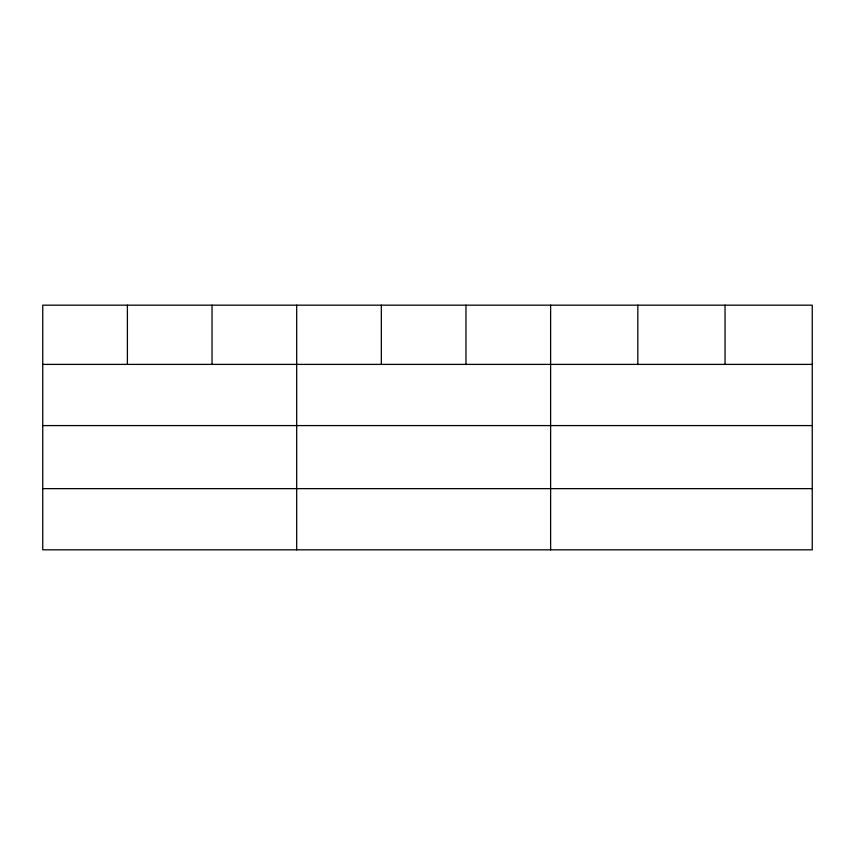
<?xml version="1.0" encoding="UTF-8"?>
<svg xmlns="http://www.w3.org/2000/svg" width="855" height="855" viewBox="0 0 855 855"><rect width="100%" height="100%" fill="white"/><g stroke="black" fill="none" stroke-linecap="round" stroke-linejoin="round"><path stroke-width="1.28" d="M812.25 425.587L812.25 305.171L42.75 305.171L42.75 549.829L812.25 549.829L812.25 425.587L42.75 425.587M42.75 364.39L812.25 364.39M42.75 488.633L812.25 488.633M725.04 305.171L725.04 364.39M637.83 305.171L637.83 364.39M550.62 305.171L550.62 549.829M465.975 305.171L465.975 364.39M381.33 305.171L381.33 364.39M296.685 305.171L296.685 549.829M212.04 305.171L212.04 364.39M127.395 305.171L127.395 364.39"/></g></svg>
